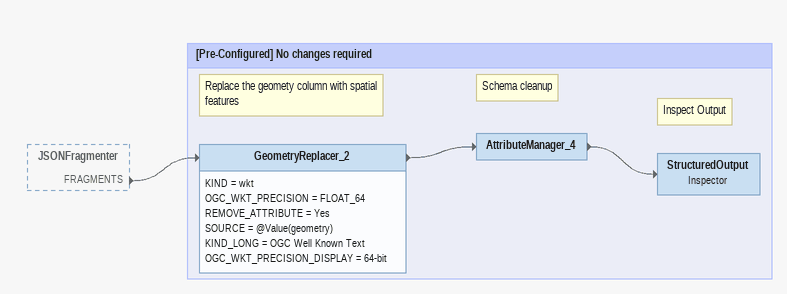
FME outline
JSONFragmenter [outside]
    FRAGMENTS -> GeometryReplacer_2

Bookmark: [Pre-Configured] No changes required
Note: Replace the geomety column with spatial features
GeometryReplacer_2
    KIND = wkt
    OGC_WKT_PRECISION = FLOAT_64
    REMOVE_ATTRIBUTE = Yes
    SOURCE = @Value(geometry)
    KIND_LONG = OGC Well Known Text
    OGC_WKT_PRECISION_DISPLAY = 64-bit
    -> AttributeManager_4
Note: Schema cleanup
AttributeManager_4
    -> StructuredOutput
Note: Inspect Output
StructuredOutput: Inspector
